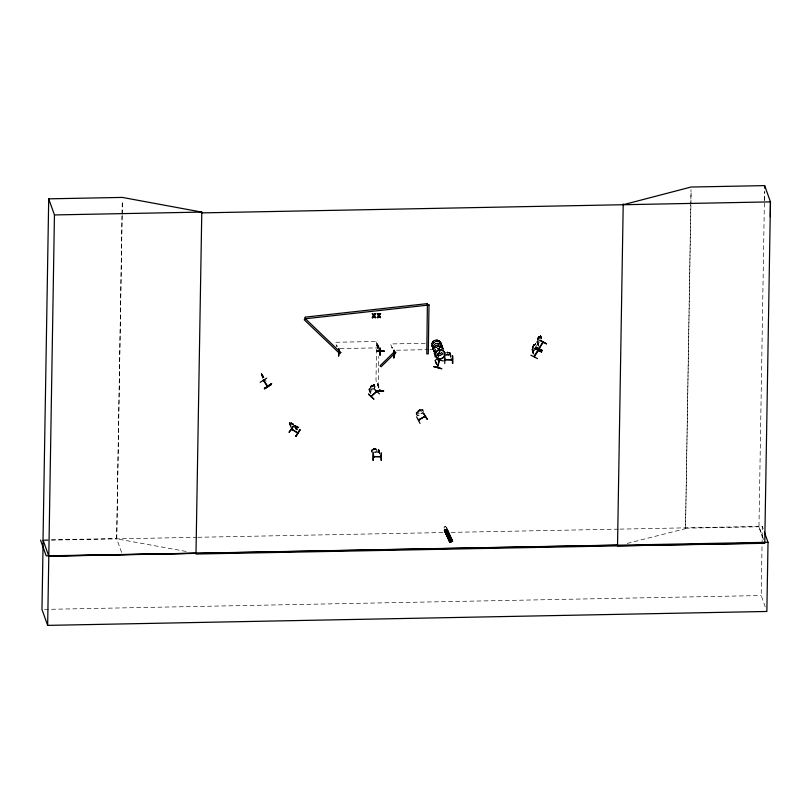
<?xml version="1.0" encoding="UTF-8"?>
<svg xmlns="http://www.w3.org/2000/svg" width="811" height="811" viewBox="0 0 811 811"><rect width="100%" height="100%" fill="white"/><g stroke="black" fill="none" stroke-linecap="round" stroke-linejoin="round"><path stroke-width="0.61" stroke-dasharray="4.05 3.04" d="M764.682 200.915L764.773 191.021M121.579 552.403L116.652 538.565L122.035 215.108M122.055 213.84L122.289 199.942M122.147 215.402L116.754 538.859L186.094 551.439M122.167 214.134L122.4 200.236M371.418 450.571L372.117 450.298L371.418 450.571L372.178 452.69M372.006 449.466L377.855 449.345L373.435 448.645L373.719 449.507L371.296 449.76L372.178 452.437M378.25 386.725L378.757 356.455M378.919 450.429L378.24 450.186L380.055 453.613M375.463 452.66L379.011 452.508L373.101 452.629M379.011 452.589C380.237 451.646 379.295 449.243 377.835 449.375M444.357 355.593L450.257 355.512L450.845 354.721L450.095 352.552L447.479 352.329M627.238 543.411L685.518 528.65L691.002 189.561M685.518 528.65L690.911 205.213M690.931 203.956L691.165 190.038M763.526 539.538L758.974 526.765L764.55 191.933M765.249 606.912L761.194 595.538L762.036 545.225M762.056 543.968L762.35 526.359L619.665 529.127M378.291 349.45L376.841 345.101L377.531 345.101L378.261 347.138M377.531 345.101L376.831 345.364M377.379 383.562L379.203 388.682M378.281 345.121L379.011 347.159M432.151 346.784L432.841 346.773L432.151 346.784L433.966 352.156M447.196 351.67L448.524 355.512L450.257 355.451L450.845 354.66L450.257 355.512M450.987 357.692C448.463 353.454 449.821 350.585 451.301 356.617M444.053 527.18L444.296 527.931A1.713 0.558 -24.5 0 0 444.002 528.154M541.109 339.028L540.461 335.44M431.655 344.482C431.999 335.784 446.202 341.117 439.937 347.645M432.841 347.828L433.084 346.54M437.322 341.046C436.794 343.205 434.838 340.002 437.017 340.468M436.865 341.472L436.764 340.671L436.176 341.319M437.352 341.259L437.23 340.721M437.747 345.922L438.224 346.794M438.893 346.145L438.021 346.378L438.143 345.598M438.65 346.479L438.771 345.668M438.092 353.687L438.67 353.13L438.021 353.566M439.136 346.267L438.609 345.435L438.031 345.891M442.624 347.666L442.38 348.953A4.805 4.531 -19.6 0 0 437.241 343.377A4.805 4.531 -19.6 0 0 433.611 350.261M374.935 386.573L374.601 387.911L370.353 391.916L369.522 391.672L370.445 391.895L374.652 387.891M437.433 354.164C436.369 354.671 438.538 354.316 438.569 357.357M537.977 345.425L536.669 341.624L540.572 335.399L539.143 337.325L538.828 336.413L537.531 338.511L537.815 339.302M539.69 339.008L539.163 337.548L536.618 341.684M532.888 347.372L532.34 348.689L532.857 350.149L533.729 349.723M537.865 339.251L537.318 340.569L537.835 342.029L538.707 341.603M432.405 344.847C433.358 341.472 438.062 340.123 440.606 342.597M432.952 343.682L432.212 346.064L432.831 348.406M433.033 346.601L433.581 345.435M434.108 347.078L433.581 350.707M436.724 341.431L436.754 340.529M437.707 345.932L438.437 345.395M438.792 346.236L438.538 345.537M437.899 353.241L438.518 352.988M441.306 348.264L441.813 347.128M534.125 345.314L533.851 344.523L532.553 346.632L532.908 347.453M533.922 344.563L531.763 349.784L532.999 353.545M538.828 336.413L537.531 338.511M533.82 344.624L534.165 345.445L535.595 343.519L531.641 349.805M534.713 356.272L532.219 349.774L533.222 353.667M539.69 348.152L537.196 341.664L538.2 345.547M541.099 338.653L540.694 335.947L541.677 338.197M532.087 350.484L532.442 349.906M537.064 342.364L537.419 341.786M541.322 338.775L540.927 336.068M534.277 350.017L532.462 351.944M539.254 341.897L538.048 343.915L540.542 340.002M535.564 348.122L533.141 352.075L532.432 351.832M290.825 427.225L289.223 422.45L293.318 424.558M290.297 426.383L289.304 422.967L291.027 426.485M289.75 422.622L291.291 423.504L291.048 422.653M291.646 428.837L289.892 423.301M293.055 423.859L290.977 422.592L291.291 423.504L290.358 423.099L290.885 424.558M296.076 429.637L295.082 426.231L296.664 429.972M295.569 426.13L294.738 425.37L295.61 426.059L295.174 425.745L295.528 426.748L294.94 426.454M296.319 428.228L295.772 427.062M297.596 429.404L296.076 428.958M378.94 452.568L379.589 451.717M432.364 342.151L433.155 341.167M436.247 340.671L436.632 341.532M433.54 345.466L435.365 343.722M434.128 347.149L434.899 346.094M438.062 346.652L439.004 346.398M443.09 353.282L440.089 355.512M423.616 411.998L422.724 409.291L416.702 412.302L416.104 412.981L417.158 415.891M539.072 337.285L539.812 336.494L540.329 337.964M534.094 345.405L534.834 344.614M370.201 386.766C373.942 382.995 369.836 387.09 369.735 388.651L370.252 390.111L373.07 388.256M369.34 388.793L370.607 387.577L370.262 386.735M373.496 384.799L372.29 385.955L371.955 385.113M369.461 389.655C368.599 390.273 370.728 389.858 370.597 392.838M374.611 387.546L373.861 385.428L374.358 384.951L375.3 387.252M374.804 387.729L374.043 385.6L374.54 385.124M418.294 411.451L417.28 412.333L417.797 413.792L419.125 413.803L422.065 411.42L421.548 409.95L420.351 410.305M295.802 428.543L296.725 428.39L296.339 427.336L298.418 428.137M435.923 345.334L434.919 346.165L437.109 344.847L439.663 344.868M441.701 352.582L439.511 353.9L436.967 353.88M261.284 373.465L263.849 377.105L263.605 376.365L261.284 373.465L262.865 378.2M262.642 378.342L261.355 373.952L262.865 377.683M262.642 377.825L261.73 374.489M261.963 375.615L262.723 376.953M444.398 526.947L445.32 526.481L445.857 527.231A1.713 0.558 -24.5 0 1 446.486 527.92L446.445 527.829M372.229 385.904L373.232 385.296L373.749 386.756M416.874 413.204C415.425 415.141 419.388 416.945 423.028 412.667L417.807 415.475L416.844 415.08L416.144 413.042L416.702 412.302M373.455 384.698L374.246 384.414L368.772 389.564M436.865 341.441L436.348 341.451M435.355 343.722L439.055 343.185L441.235 344.351M437.139 348.73L439.582 348.061A4.876 4.602 -19.6 0 0 437.139 348.74A4.805 4.531 -19.6 0 1 439.542 348.051M438.913 348.406L437.727 348.892A4.805 4.531 -19.6 0 0 438.903 348.426M438.933 352.258L440.109 351.771A4.805 4.531 -19.6 0 1 438.944 352.278A4.876 4.602 -19.6 0 0 440.109 351.761M440.677 353.343L438.224 354.022M444.783 526.745L445.604 526.603M422.764 409.352L421.882 409.514M440.089 355.502L436.389 355.117A4.876 4.602 -19.6 0 0 443.07 353.282A4.805 4.531 -19.6 0 1 436.49 355.147M294.363 426.525L295.893 426.383L298.083 427.813M298.063 427.63C301.408 428.39 293.146 424.001 298.985 427.59L298.022 427.691L294.819 425.258M296.208 427.863L297.749 427.721L295.691 426.079M425.268 343.276L390.578 343.945L392.473 349.257M340.012 348.598L378.413 347.848M396.569 350.251L428.776 349.622M430.012 349.602L433.733 349.531A4.805 4.531 -19.6 0 1 435.994 341.755A4.805 4.531 -19.6 0 1 441.752 347.23L441.853 344.695L440.505 342.566M374.641 451.808L378.027 451.109L377.51 449.649L376.152 449.406L375.878 448.625M44.281 539.964L116.652 538.565M44.382 540.258L196.566 537.318M197.823 537.287L443.576 532.533M451.18 532.381L618.398 529.147M685.356 528.184L758.974 526.765M44.514 609.406L761.194 595.538M445.057 352.43L450.095 352.613L447.398 352.481M449.476 353.434L450.166 353.434M445.675 354.154L448.017 354.123M445.898 354.782L449.274 354.103L448.757 352.643L447.408 352.4M436.612 339.738L437.869 339.87M436.622 341.725L436.024 341.401M438.376 344.655L440.829 345.314M442.39 347.605L438.944 346.317L435.487 347.737A4.815 4.542 -19.6 0 1 443.019 348.487M537.409 343.712L538.068 343.844M537.44 343.823L538.139 343.874M435.689 362.659L436.085 362.689M297.576 429.293L292.416 426.231M438.396 341.431L439.603 341.887M440.18 346.449L441.326 346.885M295.549 427.924L297.201 428.583M416.915 415.029L417.888 415.496M539.102 337.194L538.899 336.443M294.9 425.663L296.167 426.353M293.41 424.822L291.423 423.697L291.95 425.167M289.162 423.19L289.75 423.524M440.809 345.243L442.593 346.986L443.211 349.318M434.037 348.497L432.273 346.814L431.655 344.493M372.279 385.813L372.006 385.032M290.906 425.775L289.223 422.45M441.863 345.263L441.123 344.33L442.563 347.787M441.813 345.962L442.573 346.915M442.289 347.574L443.161 348.568A4.876 4.602 -19.6 0 0 435.537 347.838M432.841 348.416L433.713 349.409M432.993 349.044L434.23 351.122A4.876 4.602 -19.6 0 1 436.571 343.337A4.876 4.602 -19.6 0 1 442.411 348.902M433.459 350.18L434.22 351.133M263.94 377.368L262.683 375.513L264.467 378.828M261.132 374.094L261.507 374.641M420.412 410.234L420.139 409.454L417.929 410.68L418.202 411.471M263.423 377.612L262.186 374.429M432.283 346.804L431.817 345.689L432.425 347.108L432.273 345.952M433.561 350.636L434.057 351.832M762.35 526.359L763.161 528.64M759.137 527.505L763.557 539.923M540.501 335.359L541.454 338.075M538.626 336.991L537.845 338.248M537.663 338.511L537.936 339.292M537.957 339.515L538.484 340.985M537.196 341.664L538.707 345.912M535.524 343.479L536.476 346.196M533.648 345.101L532.868 346.368M532.979 347.635L533.506 349.095M532.219 349.774L533.729 354.022M450.014 352.623L450.936 355.299M449.487 353.18L450.997 357.428M441.143 343.104L441.691 344.563M441.792 344.868L442.309 346.327M442.411 346.621L443.465 349.582M442.553 352.714L443.293 354.904M438.315 357.286L436.926 353.525L437.737 355.725M432.841 346.773L433.936 349.845M431.462 343.154L433.936 350.099M432.516 347.412L433.044 348.872M433.145 349.166L434.209 352.126M435.527 360.49L437.788 366.856M435.264 360.429L436.784 364.676M434.97 360.49L436.845 365.376M434.889 360.469L436.582 365.315M420.068 409.525L420.392 410.376M378.747 347.169L376.639 341.249L375.99 380.349L378.818 388.317M378.25 347.402L376.152 341.482L335.267 342.272L336.778 346.52M376.841 345.101L378.301 349.196M377.642 383.562L379.467 388.672M374.185 384.353L375.108 387.07M371.702 385.539L370.617 386.573M369.644 389.827L371.539 395.139M368.833 389.523L370.282 393.487M378.767 449.618L380.065 453.359M378.24 450.186L380.126 455.498M376.77 451.129L376.253 449.669L373.901 449.72L374.418 451.18M373.526 448.665L373.81 449.537L372.644 449.74L373.161 451.2M371.387 449.77L372.127 451.94M295.539 426.028L296.796 429.749M295.082 426.231L296.218 429.424M293.045 423.778L293.379 424.579L292.994 423.849M292.73 423.707L291.453 422.987M265.288 379.345L266.018 381.555M263.393 376.122L263.818 377.196M441.792 344.847L441.934 346.023M441.265 343.104L441.407 344.3M432.902 347.706L432.983 349.044M434.128 351.741A4.815 4.542 -19.6 0 1 437.149 344.979A4.815 4.542 -19.6 0 1 443.09 349.277M441.64 352.542A4.815 4.542 -19.6 0 1 436.997 353.809M434.078 348.365A4.805 4.531 -19.6 0 1 432.668 341.826A4.805 4.531 -19.6 0 1 439.653 340.813A4.805 4.531 -19.6 0 1 439.846 347.524M438.852 348.274A4.805 4.531 -19.6 0 1 437.687 348.75M434.128 348.517A4.805 4.531 -19.6 0 1 432.719 341.978A4.805 4.531 -19.6 0 1 439.704 340.965A4.805 4.531 -19.6 0 1 439.907 347.676M433.642 349.379A4.876 4.602 -19.6 0 1 435.943 341.583A4.876 4.602 -19.6 0 1 441.782 347.149M434.25 350.889A4.805 4.531 -19.6 0 1 436.521 343.215A4.805 4.531 -19.6 0 1 442.269 348.689M439.998 351.508A4.805 4.531 -19.6 0 1 438.842 351.984M433.611 349.288A4.876 4.602 -19.6 0 1 433.429 343.033A4.815 4.542 -19.6 0 1 439.856 342.039A4.815 4.542 -19.6 0 1 441.154 348.051M441.255 348.183A4.876 4.602 -19.6 0 0 439.937 342.09A4.876 4.602 -19.6 0 0 433.429 343.033A4.815 4.542 -19.6 0 0 433.621 349.146M441.691 352.694A4.805 4.531 -19.6 0 1 437.058 353.961M434.199 351.893A4.805 4.531 -19.6 0 1 433.773 348.436M434.27 347.331A4.805 4.531 -19.6 0 1 442.999 348.254M437.251 349.004A4.805 4.531 -19.6 0 1 438.406 348.517M435.619 347.99A4.805 4.531 -19.6 0 1 443.11 348.781M442.938 353.059A4.815 4.542 -19.6 0 1 436.379 354.863M336.656 345.891L337.335 346.135L336.656 345.891M391.966 347.564L392.646 347.807L391.966 347.564M535.716 344.067L535.595 344.766L535.716 344.067M296.177 426.231L297.039 426.211L296.177 426.231M372.32 386.158L370.637 387.78L371.164 389.239L372.847 387.628L372.32 386.158M419.753 409.859L418.517 410.853L419.753 409.859M420.443 410.569L418.385 411.714L418.902 413.174L420.96 412.029L420.443 410.569M422.855 409.879L422.379 410.437L422.855 409.879M297.191 426.535L298.377 427.387L297.191 426.535M375.503 448.767L373.993 448.797L375.503 448.767"/><path stroke-width="1.22" d="M770.308 216.709L770.45 201.878L201.675 212.887L201.686 212.087L122.329 197.418L48.711 198.837L43.034 539.984L48.812 556.214L768.017 542.295L766.861 611.464L47.656 625.382L41.979 609.456L43.135 540.288M433.743 366.663C442.218 368.488 446.831 370.404 433.713 366.531M47.656 625.382L54.449 214.935L48.711 198.837M54.449 214.935L201.787 212.087L195.988 554.035L764.763 543.025L770.45 201.878L764.661 185.618L691.043 187.037L623.213 204.727M201.777 212.887L201.787 212.087M373.273 453.146L373.121 460.486L373.242 453.156M373.77 456.613L373.689 456.38M374.378 456.998L374.226 456.37M380.42 456.319L380.582 456.887L380.501 456.248M381.211 460.334L381.312 452.873L381.211 460.202M429.009 304.804L428.269 353.88L426.779 353.91L427.397 303.415M623.223 203.926L617.526 545.874L764.763 543.299M764.621 188.142L764.661 185.618M338.755 352.278L338.917 351.954M339.454 351.944C339.566 352.815 338.886 352.846 339.637 352.086M375.929 390.72L383.583 391.024C379.041 390.213 367.495 390.902 383.583 390.669M379.771 351.751L379.639 351.204C380.349 352.278 378.625 351.721 379.112 351.163M380.207 355.238L379.933 347.797L379.832 355.228M379.609 390.578L379.852 389.685M380.592 351.437L380.187 352.075M379.943 390.517L379.953 390.01M376.537 351.295L384.262 350.96L376.547 351.295M393.639 357.742L394.176 350.271L394.065 357.732M393.67 357.722L393.842 350.393M393.953 357.722L394.176 350.271M435.061 356.81L435.284 349.48M444.773 363.44L444.833 356.09M445.472 359.334C442.847 360.53 454.718 358.949 451.676 359.557M444.783 359.415L445.715 359.638M452.852 363.318L452.609 355.877M452.437 363.338L452.558 355.877M291.362 429.566L291.94 429.668M297.617 432.922L297.282 432.567M543.147 342.141L539.325 348.456M535.848 347.007L542.255 350.869L535.686 347.28L542.427 350.372M425.207 416.54L425.116 415.972M435.882 359.364L443.394 360.936M368.549 394.126L373.932 399.184L368.518 394.166M263.413 380.552L263.504 380.024M267.66 386.239L263.666 380.329M371.093 396.326L376.882 391.48M437.666 367.515L439.39 360.175M530.86 355.167L537.49 358.624M374.439 456.968L374.297 456.441M338.846 352.258L339.697 352.248M445.685 359.932L445.553 359.405M535.078 348.314L541.647 351.842L535.067 348.304M539.883 340.438L546.381 343.915M537.946 350.139L534.023 356.394M542.924 342.019L538.98 348.446M534.439 356.81L538.22 350.565M293.389 426.089L289.04 432.385L293.43 426.11M292.051 429.343L291.848 429.658M299.918 429.779L295.974 436.298M375.554 313.654C372.421 319.22 377.399 310.197 373.972 315.367L372.361 313.715L373.618 315.631L372.381 317.719L373.942 316.037L375.534 317.659L374.905 317.537M372.999 317.709L373.942 316.037M377.977 317.618L377.308 317.496L377.977 317.618L378.919 315.945L380.511 317.567L379.224 315.55L380.531 313.563L378.94 315.276L377.916 313.614C375.696 313.056 381.251 318.52 377.338 313.624M374.935 313.664L373.972 315.367M372.381 317.719L373.618 315.631M377.358 317.628L378.595 315.54M380.511 317.567L379.274 315.682L380.531 313.563M418.669 420.139L425.238 416.195M540.025 340.204L546.614 343.722M534.834 348.497L541.413 352.035M376.811 391.531L376.598 391.034M539.396 348.771L539.001 348.274M373.689 456.684L381.282 456.542M338.927 352.258L339.535 352.217M537.896 351.133L537.521 350.687M340.772 352.43L339.779 353.657L304.216 319.798L305.291 318.764L429.08 304.997M395.727 352.44L381.109 366.744L380.075 365.751L394.683 351.447M374.104 388.814L379.447 393.893M371.235 396.498L376.679 391.267M444.428 530.414L449.923 542.387L444.428 530.414L447.145 529.218L452.589 541.211L449.882 542.397M444.489 530.394L450.196 542.265L450.703 542.032L445.259 530.049L444.763 530.272M451.839 541.545L446.324 529.583L447.135 529.228M452.599 541.201L452.143 541.403M446.689 529.421L452.295 541.342L446.739 529.269M416.611 416.803L419.997 423.403M425.217 416.57L424.934 415.992M371.418 396.417L371.154 396.163M260.189 382.336L266.657 378.179M264.356 388.449C278.7 379.274 268.329 385.458 264.589 388.783L271.036 384.607L264.579 388.763M445.249 530.059L444.6 530.303M446.364 529.583L446.942 529.238L452.426 541.241M450.652 542.062L445.046 530.07L450.693 542.042M291.514 429.303L292.234 429.718M418.537 419.916L425.126 416.246M427.458 419.257L423.372 413.032L427.093 419.469M445.148 531.499L447.5 530.455M451.839 539.994L449.466 540.978M424.751 416.834L424.467 416.246M297.262 432.375L297.992 432.912M418.952 419.317L419.246 419.905L419.064 419.348M418.76 420.128L418.486 419.581M434.949 352.836L435.162 353.434L434.503 353.079M338.663 355.928L338.856 348.588L338.643 356.039M394.318 353.86L394.906 353.9M305.098 317.152L427.468 303.608M372.361 313.715L372.948 313.705M374.986 313.806L375.605 313.786M377.389 313.756L377.916 313.614M380.572 313.695L379.913 313.573M372.34 317.588L372.948 317.577M380.46 317.436L379.923 317.577M48.761 556.082L617.536 545.073M195.998 553.234L46.176 555.849L40.55 540.055M376.537 351.335L384.252 351.366M375.919 391.105L383.583 391.003M267.397 386.381L263.403 380.471M394.845 353.849L394.237 353.626M435.091 353.12L434.28 353.241M445.016 359.942C446.476 358.563 453.4 361.605 451.757 359.243M394.197 354.245L394.075 353.708M297.931 432.942L291.423 429.07M297.789 433.155L291.605 429.08M394.754 351.65L395.798 352.643M305.22 318.571L340.843 352.633M271.046 384.627L270.773 384.161L264.386 388.479M374.246 315.641L375.534 317.659M372.411 313.847L373.668 315.763M373.993 316.168L374.946 317.679M446.486 529.441L451.97 541.444M444.58 530.313L449.943 542.377M764.367 532.057L768.017 542.295M542.498 342.566L542.792 343.094M451.666 359.324L451.666 359.577M444.945 359.334L445.016 359.972M439.268 360.297L437.21 367.109M434.341 352.927L434.493 353.484M394.764 353.616L394.754 353.991M380.207 351.183L380.227 352.075M379.031 351.244L379.021 351.498M376.051 391.46L376.253 392.027M381.038 456.238L381.19 456.867L373.526 456.461M338.755 352.025L338.998 352.592M305.169 317.354L305.291 318.764M448.422 536.568C448.878 538.697 450.257 535.219 448.422 536.568M452.518 359.8L452.285 359.273L452.518 359.8M299.999 429.901L295.893 436.257L299.969 429.911M449.852 535.615L447.52 536.72L449.872 535.676M450.399 536.831L448.067 537.936L450.399 536.831M450.896 537.916L448.564 539.011L450.916 537.967M451.453 539.122L449.122 540.227L451.474 539.183M438.781 358.827A4.815 4.542 -19.6 0 0 444.732 353.109A4.815 4.542 -19.6 0 0 436.764 351.214A4.815 4.542 -19.6 0 0 438.781 358.827M438.751 358.715A4.805 4.531 -19.6 0 0 444.692 353.008A4.805 4.531 -19.6 0 0 436.734 351.112A4.805 4.531 -19.6 0 0 438.751 358.715"/></g></svg>
